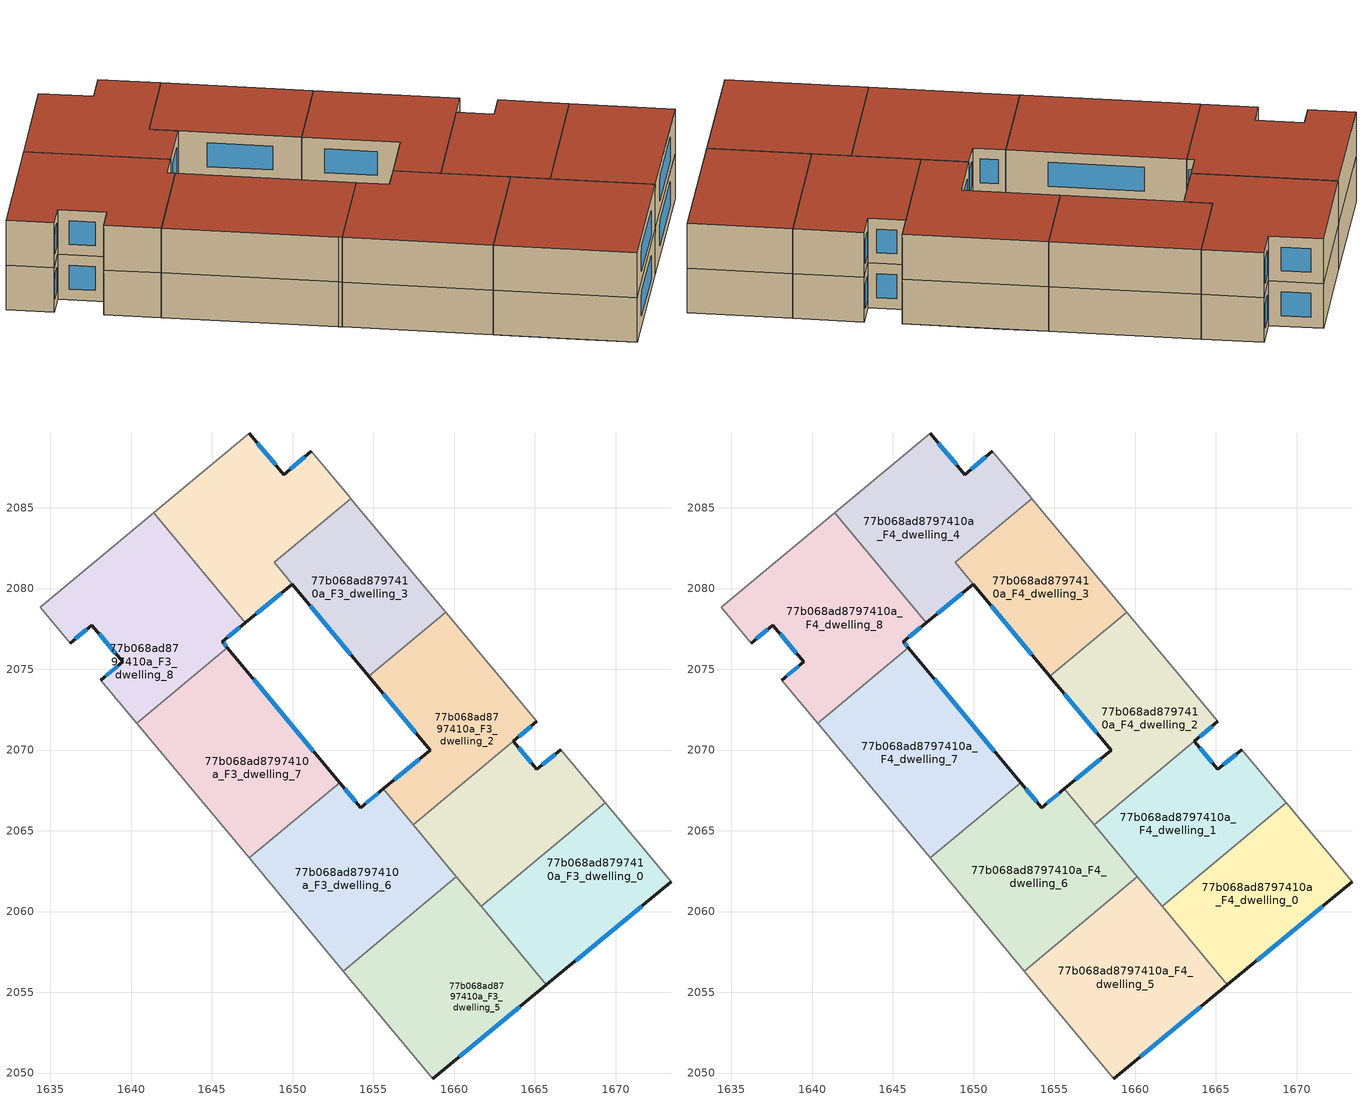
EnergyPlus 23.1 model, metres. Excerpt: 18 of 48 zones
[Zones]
77b068ad8797410a_F3_dwelling_0
 floor to 77b068ad8797410a_F2_dwelling_0 (EU_floor_Construction): 1669.34,2066.72 1673.42,2061.83 1669.35,2058.47 1663.99,2062.26 z9
 floor to 77b068ad8797410a_F2_dwelling_5 (EU_floor_Construction): 1669.35,2058.47 1665.71,2055.47 1662.12,2059.78 1663.7,2062.02 1663.99,2062.26 z9
 floor to 77b068ad8797410a_F2_dwelling_6 (EU_floor_Construction): 1663.7,2062.02 1662.12,2059.78 1661.67,2060.33 z9
 wall outside (EU_wall_Construction): 1665.71,2055.47 1673.42,2061.83 z9:12
 wall to 77b068ad8797410a_F3_dwelling_1 (EU_wall_Construction): 1669.34,2066.72 1661.67,2060.33 z9:12
 wall adiabatic (EU_wall_Construction): 1673.42,2061.83 1669.34,2066.72 z9:12
 wall to 77b068ad8797410a_F3_dwelling_5 (EU_wall_Construction): 1661.67,2060.33 1665.71,2055.47 z9:12
 window (EU_Window_Construction): 1667.52,2056.97 1671.61,2060.34 z9.7:11.3
77b068ad8797410a_F3_dwelling_1
 floor to 77b068ad8797410a_F2_dwelling_6 (EU_floor_Construction): 1663.91,2062.31 1663.7,2062.02 1661.67,2060.33 1658.84,2063.72 1659.86,2065.17 z9
 floor to 77b068ad8797410a_F2_dwelling_0 (EU_floor_Construction): 1666.59,2070.02 1669.34,2066.72 1663.99,2062.26 1661.66,2063.9 1665.12,2068.8 z9
 floor to 77b068ad8797410a_F2_dwelling_1 (EU_floor_Construction): 1663.66,2070.55 1665.12,2068.8 1661.66,2063.9 1658.42,2066.19 z9
 floor to 77b068ad8797410a_F2_dwelling_5 (EU_floor_Construction): 1663.99,2062.26 1663.7,2062.02 1663.91,2062.31 z9
 floor to 77b068ad8797410a_F2_dwelling_7 (EU_floor_Construction): 1659.86,2065.17 1658.84,2063.72 1657.46,2065.38 1658.42,2066.19 z9
 wall outside (EU_wall_Construction): 1666.59,2070.02 1665.12,2068.8 1663.66,2070.55 z9:12
 wall to 77b068ad8797410a_F3_dwelling_2 (EU_wall_Construction): 1663.66,2070.55 1657.46,2065.38 z9:12
 wall adiabatic (EU_wall_Construction): 1669.34,2066.72 1666.59,2070.02 z9:12
 wall to 77b068ad8797410a_F3_dwelling_6 (EU_wall_Construction): 1657.46,2065.38 1660.14,2062.16 z9:12
 wall to 77b068ad8797410a_F3_dwelling_5 (EU_wall_Construction): 1660.14,2062.16 1661.67,2060.33 z9:12
 window (EU_Window_Construction): 1664.78,2069.21 1664,2070.14 / 1666.25,2069.73 1665.47,2069.09 z9.7:11.3
77b068ad8797410a_F3_dwelling_2
 floor to 77b068ad8797410a_F2_dwelling_1 (EU_floor_Construction): 1661.26,2076.39 1665.13,2071.77 1663.66,2070.55 1658.42,2066.19 1655.99,2067.9 1658.53,2070 1657.57,2071.15 z9
 floor to 77b068ad8797410a_F2_dwelling_2 (EU_floor_Construction): 1659.48,2078.53 1661.26,2076.39 1657.57,2071.15 1654.73,2074.57 z9
 floor adiabatic (EU_floor_Construction): 1658.42,2066.19 1657.46,2065.38 1655.62,2067.59 1655.99,2067.9 z9
 wall outside (EU_wall_Construction): 1654.72,2074.57 1658.53,2070 1655.62,2067.59 / 1663.66,2070.55 1665.13,2071.77 z9:12
 wall to 77b068ad8797410a_F3_dwelling_3 (EU_wall_Construction): 1659.48,2078.53 1654.72,2074.57 z9:12
 wall adiabatic (EU_wall_Construction): 1665.13,2071.77 1659.48,2078.53 z9:12
 wall to 77b068ad8797410a_F3_dwelling_6 (EU_wall_Construction): 1655.62,2067.59 1657.45,2065.38 z9:12
 window (EU_Window_Construction): 1657.84,2069.43 1656.3,2068.16 / 1655.62,2073.49 1657.63,2071.07 / 1664,2070.84 1664.78,2071.48 z9.7:11.3
77b068ad8797410a_F3_dwelling_3
 floor adiabatic (EU_floor_Construction): 1653.6,2085.57 1659.48,2078.53 1654.72,2074.57 1648.85,2081.62 z9
 wall outside (EU_wall_Construction): 1649.98,2080.27 1654.72,2074.57 z9:12
 wall to 77b068ad8797410a_F3_dwelling_4 (EU_wall_Construction): 1653.6,2085.57 1648.85,2081.62 1649.97,2080.28 z9:12
 wall adiabatic (EU_wall_Construction): 1659.48,2078.53 1653.6,2085.57 z9:12
 window (EU_Window_Construction): 1651.09,2078.93 1653.61,2075.91 z9.7:11.3
77b068ad8797410a_F3_dwelling_4
 floor to 77b068ad8797410a_F2_dwelling_3 (EU_floor_Construction): 1651.16,2088.49 1653.59,2085.58 1648.85,2081.62 1649.97,2080.28 1647.06,2077.87 1644.84,2080.52 1649.45,2087.05 z9
 floor to 77b068ad8797410a_F2_dwelling_4 (EU_floor_Construction): 1647.31,2089.6 1649.45,2087.05 1644.84,2080.52 1641.38,2084.68 z9
 wall outside (EU_wall_Construction): 1647.06,2077.87 1649.97,2080.28 / 1651.16,2088.49 1649.45,2087.05 1647.31,2089.6 z9:12
 wall to 77b068ad8797410a_F3_dwelling_8 (EU_wall_Construction): 1641.38,2084.68 1647.06,2077.87 z9:12
 wall adiabatic (EU_wall_Construction): 1647.31,2089.6 1641.38,2084.68 / 1653.59,2085.58 1651.16,2088.49 z9:12
 window (EU_Window_Construction): 1647.74,2078.43 1649.29,2079.71 / 1648.95,2087.65 1647.81,2089 / 1650.76,2088.15 1649.85,2087.39 z9.7:11.3
77b068ad8797410a_F3_dwelling_5
 floor to 77b068ad8797410a_F2_dwelling_5 (EU_floor_Construction): 1662.12,2059.78 1665.71,2055.47 1658.66,2049.66 1656.67,2052.06 z9
 floor to 77b068ad8797410a_F2_dwelling_6 (EU_floor_Construction): 1660.14,2062.16 1662.12,2059.78 1656.67,2052.06 1653.39,2056 1654.3,2057.29 z9
 floor to 77b068ad8797410a_F2_dwelling_7 (EU_floor_Construction): 1654.3,2057.29 1653.39,2056 1653.13,2056.32 z9
 wall outside (EU_wall_Construction): 1658.66,2049.66 1665.71,2055.47 z9:12
 wall to 77b068ad8797410a_F3_dwelling_6 (EU_wall_Construction): 1660.14,2062.16 1653.13,2056.32 z9:12
 wall adiabatic (EU_wall_Construction): 1653.13,2056.32 1658.66,2049.66 z9:12
 window (EU_Window_Construction): 1660.32,2051.02 1664.06,2054.11 z9.7:11.3
77b068ad8797410a_F3_dwelling_6
 floor to 77b068ad8797410a_F2_dwelling_7 (EU_floor_Construction): 1655.62,2067.59 1658.84,2063.72 1654.3,2057.29 1653.13,2056.32 1648.76,2061.58 1653.11,2067.74 1654.2,2066.42 z9
 floor to 77b068ad8797410a_F2_dwelling_8 (EU_floor_Construction): 1652.91,2067.97 1653.11,2067.74 1648.76,2061.58 1647.32,2063.32 z9
 floor to 77b068ad8797410a_F2_dwelling_6 (EU_floor_Construction): 1658.84,2063.72 1660.14,2062.16 1654.3,2057.29 z9
 wall outside (EU_wall_Construction): 1655.62,2067.59 1654.2,2066.42 1652.91,2067.97 z9:12
 wall adiabatic (EU_wall_Construction): 1647.32,2063.32 1653.13,2056.32 z9:12
 wall to 77b068ad8797410a_F3_dwelling_7 (EU_wall_Construction): 1652.91,2067.97 1647.32,2063.32 z9:12
 window (EU_Window_Construction): 1653.9,2066.79 1653.22,2067.61 / 1655.28,2067.32 1654.54,2066.7 z9.7:11.3
77b068ad8797410a_F3_dwelling_7
 floor to 77b068ad8797410a_F2_dwelling_8 (EU_floor_Construction): 1647.57,2074.39 1652.91,2067.97 1647.32,2063.32 1647.16,2063.51 1643.15,2068.31 1647.51,2074.47 z9
 floor to 77b068ad8797410a_F2_dwelling_9 (EU_floor_Construction): 1645.96,2076.33 1647.51,2074.47 1643.15,2068.31 1640.35,2071.66 z9
 wall outside (EU_wall_Construction): 1652.91,2067.97 1645.96,2076.33 z9:12
 wall adiabatic (EU_wall_Construction): 1640.35,2071.66 1647.16,2063.51 1647.32,2063.32 z9:12
 wall to 77b068ad8797410a_F3_dwelling_8 (EU_wall_Construction): 1645.96,2076.33 1640.35,2071.66 z9:12
 window (EU_Window_Construction): 1651.28,2069.94 1647.59,2074.37 z9.7:11.3
77b068ad8797410a_F3_dwelling_8
 floor to 77b068ad8797410a_F2_dwelling_4 (EU_floor_Construction): 1641.38,2084.68 1644.84,2080.52 1642.6,2077.35 1637.17,2081.18 z9
 floor to 77b068ad8797410a_F2_dwelling_9 (EU_floor_Construction): 1645.65,2076.7 1645.96,2076.33 1640.35,2071.66 1638.12,2074.33 1639.47,2075.45 1637.56,2077.74 1636.22,2076.61 1634.36,2078.84 1637.17,2081.18 1644.67,2075.89 z9
 floor to 77b068ad8797410a_F2_dwelling_3 (EU_floor_Construction): 1644.84,2080.52 1647.06,2077.87 1644.66,2075.89 1642.6,2077.35 z9
 wall outside (EU_wall_Construction): 1645.96,2076.33 1645.65,2076.7 1647.06,2077.87 / 1636.22,2076.61 1637.56,2077.74 1639.47,2075.45 1638.12,2074.33 z9:12
 wall adiabatic (EU_wall_Construction): 1641.38,2084.68 1634.36,2078.84 1636.22,2076.61 / 1638.12,2074.33 1640.35,2071.66 z9:12
 window (EU_Window_Construction): 1645.98,2076.98 1646.73,2077.59 / 1645.89,2076.42 1645.72,2076.62 / 1639.15,2075.19 1638.44,2074.59 / 1638.01,2077.2 1639.02,2075.99 / 1636.53,2076.88 1637.25,2077.47 z9.7:11.3
77b068ad8797410a_F4_dwelling_0
 floor to 77b068ad8797410a_F3_dwelling_0 (EU_floor_Construction): 1669.34,2066.72 1673.42,2061.83 1665.71,2055.47 1661.67,2060.33 z12
 wall outside (EU_wall_Construction): 1665.71,2055.47 1673.42,2061.83 z12:15
 wall to 77b068ad8797410a_F4_dwelling_1 (EU_wall_Construction): 1669.34,2066.72 1661.67,2060.33 z12:15
 wall adiabatic (EU_wall_Construction): 1673.42,2061.83 1669.34,2066.72 z12:15
 wall to 77b068ad8797410a_F4_dwelling_5 (EU_wall_Construction): 1661.67,2060.33 1665.71,2055.47 z12:15
 window (EU_Window_Construction): 1667.52,2056.97 1671.61,2060.34 z12.7:14.3
 roof outside (EU_roof_Construction): 1673.42,2061.83 1669.34,2066.72 1661.67,2060.33 1665.71,2055.47 z15
77b068ad8797410a_F4_dwelling_1
 floor to 77b068ad8797410a_F3_dwelling_1 (EU_floor_Construction): 1666.59,2070.02 1669.34,2066.72 1661.67,2060.33 1657.46,2065.38 1663.66,2070.55 1665.12,2068.8 z12
 wall outside (EU_wall_Construction): 1666.59,2070.02 1665.12,2068.8 1663.66,2070.55 z12:15
 wall to 77b068ad8797410a_F4_dwelling_2 (EU_wall_Construction): 1663.66,2070.55 1657.46,2065.38 z12:15
 wall adiabatic (EU_wall_Construction): 1669.34,2066.72 1666.59,2070.02 z12:15
 wall to 77b068ad8797410a_F4_dwelling_6 (EU_wall_Construction): 1657.46,2065.38 1660.14,2062.16 z12:15
 wall to 77b068ad8797410a_F4_dwelling_5 (EU_wall_Construction): 1660.14,2062.16 1661.67,2060.33 z12:15
 window (EU_Window_Construction): 1664.78,2069.21 1664,2070.14 / 1666.25,2069.73 1665.47,2069.09 z12.7:14.3
 roof outside (EU_roof_Construction): 1669.34,2066.72 1666.59,2070.02 1665.12,2068.8 1663.66,2070.55 1657.46,2065.38 1661.67,2060.33 z15
77b068ad8797410a_F4_dwelling_2
 floor to 77b068ad8797410a_F3_dwelling_2 (EU_floor_Construction): 1659.48,2078.53 1665.13,2071.77 1663.66,2070.55 1657.46,2065.38 1655.62,2067.59 1658.53,2070 1654.72,2074.57 z12
 wall outside (EU_wall_Construction): 1654.72,2074.57 1658.53,2070 1655.62,2067.59 / 1663.66,2070.55 1665.13,2071.77 z12:15
 wall to 77b068ad8797410a_F4_dwelling_3 (EU_wall_Construction): 1659.48,2078.53 1654.72,2074.57 z12:15
 wall adiabatic (EU_wall_Construction): 1665.13,2071.77 1659.48,2078.53 z12:15
 wall to 77b068ad8797410a_F4_dwelling_6 (EU_wall_Construction): 1655.62,2067.59 1657.45,2065.38 z12:15
 window (EU_Window_Construction): 1657.84,2069.43 1656.3,2068.16 / 1655.62,2073.49 1657.63,2071.07 / 1664,2070.84 1664.78,2071.48 z12.7:14.3
 roof outside (EU_roof_Construction): 1663.66,2070.55 1665.13,2071.77 1659.48,2078.53 1654.72,2074.57 1658.53,2070 1655.62,2067.59 1657.46,2065.38 z15
77b068ad8797410a_F4_dwelling_3
 floor to 77b068ad8797410a_F3_dwelling_3 (EU_floor_Construction): 1653.6,2085.57 1659.48,2078.53 1654.72,2074.57 1648.85,2081.62 z12
 wall outside (EU_wall_Construction): 1649.98,2080.27 1654.72,2074.57 z12:15
 wall to 77b068ad8797410a_F4_dwelling_4 (EU_wall_Construction): 1653.6,2085.57 1648.85,2081.62 1649.97,2080.28 z12:15
 wall adiabatic (EU_wall_Construction): 1659.48,2078.53 1653.6,2085.57 z12:15
 window (EU_Window_Construction): 1651.09,2078.93 1653.61,2075.91 z12.7:14.3
 roof outside (EU_roof_Construction): 1659.48,2078.53 1653.6,2085.57 1648.85,2081.62 1654.72,2074.57 z15
77b068ad8797410a_F4_dwelling_4
 floor to 77b068ad8797410a_F3_dwelling_4 (EU_floor_Construction): 1651.16,2088.49 1653.59,2085.58 1648.85,2081.62 1649.97,2080.28 1647.06,2077.87 1641.38,2084.68 1647.31,2089.6 1649.45,2087.05 z12
 wall outside (EU_wall_Construction): 1647.06,2077.87 1649.97,2080.28 / 1651.16,2088.49 1649.45,2087.05 1647.31,2089.6 z12:15
 wall to 77b068ad8797410a_F4_dwelling_8 (EU_wall_Construction): 1641.38,2084.68 1647.06,2077.87 z12:15
 wall adiabatic (EU_wall_Construction): 1647.31,2089.6 1641.38,2084.68 / 1653.59,2085.58 1651.16,2088.49 z12:15
 window (EU_Window_Construction): 1647.74,2078.43 1649.29,2079.71 / 1648.95,2087.65 1647.81,2089 / 1650.76,2088.15 1649.85,2087.39 z12.7:14.3
 roof outside (EU_roof_Construction): 1649.97,2080.28 1648.85,2081.62 1653.59,2085.58 1651.16,2088.49 1649.45,2087.05 1647.31,2089.6 1641.38,2084.68 1647.06,2077.87 z15
77b068ad8797410a_F4_dwelling_5
 floor to 77b068ad8797410a_F3_dwelling_5 (EU_floor_Construction): 1660.14,2062.16 1665.71,2055.47 1658.66,2049.66 1653.13,2056.32 z12
 wall outside (EU_wall_Construction): 1658.66,2049.66 1665.71,2055.47 z12:15
 wall to 77b068ad8797410a_F4_dwelling_6 (EU_wall_Construction): 1660.14,2062.16 1653.13,2056.32 z12:15
 wall adiabatic (EU_wall_Construction): 1653.13,2056.32 1658.66,2049.66 z12:15
 window (EU_Window_Construction): 1660.32,2051.02 1664.06,2054.11 z12.7:14.3
 roof outside (EU_roof_Construction): 1665.71,2055.47 1660.14,2062.16 1653.13,2056.32 1658.66,2049.66 z15
77b068ad8797410a_F4_dwelling_6
 floor to 77b068ad8797410a_F3_dwelling_6 (EU_floor_Construction): 1655.62,2067.59 1660.14,2062.16 1653.13,2056.32 1647.32,2063.32 1652.91,2067.97 1654.2,2066.42 z12
 wall outside (EU_wall_Construction): 1655.62,2067.59 1654.2,2066.42 1652.91,2067.97 z12:15
 wall adiabatic (EU_wall_Construction): 1647.32,2063.32 1653.13,2056.32 z12:15
 wall to 77b068ad8797410a_F4_dwelling_7 (EU_wall_Construction): 1652.91,2067.97 1647.32,2063.32 z12:15
 window (EU_Window_Construction): 1653.9,2066.79 1653.22,2067.61 / 1655.28,2067.32 1654.54,2066.7 z12.7:14.3
 roof outside (EU_roof_Construction): 1660.14,2062.16 1655.62,2067.59 1654.2,2066.42 1652.91,2067.97 1647.32,2063.32 1653.13,2056.32 z15
77b068ad8797410a_F4_dwelling_7
 floor to 77b068ad8797410a_F3_dwelling_7 (EU_floor_Construction): 1645.96,2076.33 1652.91,2067.97 1647.32,2063.32 1647.16,2063.51 1640.35,2071.66 z12
 wall outside (EU_wall_Construction): 1652.91,2067.97 1645.96,2076.33 z12:15
 wall adiabatic (EU_wall_Construction): 1640.35,2071.66 1647.16,2063.51 1647.32,2063.32 z12:15
 wall to 77b068ad8797410a_F4_dwelling_8 (EU_wall_Construction): 1645.96,2076.33 1640.35,2071.66 z12:15
 window (EU_Window_Construction): 1651.28,2069.94 1647.59,2074.37 z12.7:14.3
 roof outside (EU_roof_Construction): 1652.91,2067.97 1645.96,2076.33 1640.35,2071.66 1647.16,2063.51 1647.32,2063.32 z15
77b068ad8797410a_F4_dwelling_8
 floor to 77b068ad8797410a_F3_dwelling_8 (EU_floor_Construction): 1641.38,2084.68 1647.06,2077.87 1645.65,2076.7 1645.96,2076.33 1640.35,2071.66 1638.12,2074.33 1639.47,2075.45 1637.56,2077.74 1636.22,2076.61 1634.36,2078.84 z12
 wall outside (EU_wall_Construction): 1645.96,2076.33 1645.65,2076.7 1647.06,2077.87 / 1636.22,2076.61 1637.56,2077.74 1639.47,2075.45 1638.12,2074.33 z12:15
 wall adiabatic (EU_wall_Construction): 1641.38,2084.68 1634.36,2078.84 1636.22,2076.61 / 1638.12,2074.33 1640.35,2071.66 z12:15
 window (EU_Window_Construction): 1645.98,2076.98 1646.73,2077.59 / 1645.89,2076.42 1645.72,2076.62 / 1639.15,2075.19 1638.44,2074.59 / 1638.01,2077.2 1639.02,2075.99 / 1636.53,2076.88 1637.25,2077.47 z12.7:14.3
 roof outside (EU_roof_Construction): 1645.96,2076.33 1645.65,2076.7 1647.06,2077.87 1641.38,2084.68 1634.36,2078.84 1636.22,2076.61 1637.56,2077.74 1639.47,2075.45 1638.12,2074.33 1640.35,2071.66 z15
[Building]
EU S2 Campaign: North Axis=0; Terrain=City; Solar Distribution=FullExterior
[Site:Location]
Budapest.Ferenc.Liszt.Intl.AP: Latitude=47.437; Longitude=19.256; Time Zone=1; Elevation=185
[SizingPeriod:WeatherFileDays]
AnnualSizingPeriod: Begin Month=1; Begin Day of Month=1; End Month=12; End Day of Month=31; Day of Week for Start Day=Monday; Use Weather File Daylight Saving Period=No; Use Weather File Rain and Snow Indicators=No
[MATERIAL]
EU_InternalMass_Material: Roughness=MediumRough; Thickness=0.1; Conductivity=1; Density=1800; Specific Heat=900; Thermal Absorptance=0.9; Solar Absorptance=0.7; Visible Absorptance=0.7
[MATERIAL:NOMASS] Roughness=MediumRough; Thermal Absorptance=0.9; Solar Absorptance=0.7; Visible Absorptance=0.7
Name | Thermal Resistance
EU_wall_NoMass | 0.832559
EU_roof_NoMass | 1.39638
EU_floor_NoMass | 0.872794
[WINDOWMATERIAL:SIMPLEGLAZINGSYSTEM]
EU_Window_SimpleGlazing: UFactor=2.79869; Solar Heat Gain Coefficient=0.75; Visible Transmittance=0.75
[CONSTRUCTION]
EU_wall_Construction: EU_wall_NoMass
EU_roof_Construction: EU_roof_NoMass
EU_floor_Construction: EU_floor_NoMass
EU_Window_Construction: EU_Window_SimpleGlazing
EU_InternalMass_Construction: EU_InternalMass_Material
[ZONE] Type=1; Multiplier=1; Ceiling Height=autocalculate; Floor Area=autocalculate; Part of Total Floor Area=Yes
Name | Volume
77b068ad8797410a_F3_dwelling_0; 77b068ad8797410a_F4_dwelling_0 | 190.18
77b068ad8797410a_F3_dwelling_1; 77b068ad8797410a_F4_dwelling_1 | 184.155
77b068ad8797410a_F3_dwelling_2; 77b068ad8797410a_F4_dwelling_2 | 196.177
77b068ad8797410a_F3_dwelling_3; 77b068ad8797410a_F4_dwelling_3 | 170.259
77b068ad8797410a_F3_dwelling_4; 77b068ad8797410a_F4_dwelling_4 | 210.033
77b068ad8797410a_F3_dwelling_5; 77b068ad8797410a_F4_dwelling_5 | 237.699
77b068ad8797410a_F3_dwelling_6; 77b068ad8797410a_F4_dwelling_6 | 237.712
77b068ad8797410a_F3_dwelling_7; 77b068ad8797410a_F4_dwelling_7 | 237.705
77b068ad8797410a_F3_dwelling_8; 77b068ad8797410a_F4_dwelling_8 | 237.711
[INTERNALMASS] Construction=EU_InternalMass_Construction
Name | Zone or ZoneList | Surface Area
77b068ad8797410a_F3_dwelling_0_EU_InternalMass | 77b068ad8797410a_F3_dwelling_0 | 63.3931
77b068ad8797410a_F3_dwelling_1_EU_InternalMass | 77b068ad8797410a_F3_dwelling_1 | 61.3851
77b068ad8797410a_F3_dwelling_2_EU_InternalMass | 77b068ad8797410a_F3_dwelling_2 | 65.3938
77b068ad8797410a_F3_dwelling_3_EU_InternalMass | 77b068ad8797410a_F3_dwelling_3 | 56.7678
77b068ad8797410a_F3_dwelling_4_EU_InternalMass | 77b068ad8797410a_F3_dwelling_4 | 70.012
77b068ad8797410a_F3_dwelling_5_EU_InternalMass | 77b068ad8797410a_F3_dwelling_5 | 79.2331
77b068ad8797410a_F3_dwelling_6_EU_InternalMass | 77b068ad8797410a_F3_dwelling_6 | 79.2373
77b068ad8797410a_F3_dwelling_7_EU_InternalMass | 77b068ad8797410a_F3_dwelling_7 | 79.2347
77b068ad8797410a_F3_dwelling_8_EU_InternalMass | 77b068ad8797410a_F3_dwelling_8 | 79.2369
77b068ad8797410a_F4_dwelling_0_EU_InternalMass | 77b068ad8797410a_F4_dwelling_0 | 63.3931
77b068ad8797410a_F4_dwelling_1_EU_InternalMass | 77b068ad8797410a_F4_dwelling_1 | 61.3851
77b068ad8797410a_F4_dwelling_2_EU_InternalMass | 77b068ad8797410a_F4_dwelling_2 | 65.3938
77b068ad8797410a_F4_dwelling_3_EU_InternalMass | 77b068ad8797410a_F4_dwelling_3 | 56.7678
77b068ad8797410a_F4_dwelling_4_EU_InternalMass | 77b068ad8797410a_F4_dwelling_4 | 70.012
77b068ad8797410a_F4_dwelling_5_EU_InternalMass | 77b068ad8797410a_F4_dwelling_5 | 79.2331
77b068ad8797410a_F4_dwelling_6_EU_InternalMass | 77b068ad8797410a_F4_dwelling_6 | 79.2373
77b068ad8797410a_F4_dwelling_7_EU_InternalMass | 77b068ad8797410a_F4_dwelling_7 | 79.2347
77b068ad8797410a_F4_dwelling_8_EU_InternalMass | 77b068ad8797410a_F4_dwelling_8 | 79.2369
[OTHEREQUIPMENT] Fuel Type=Electricity; Design Level Calculation Method=Watts/Area; Power per Zone Floor Area=1; Fraction Latent=0; Fraction Radiant=0; Fraction Lost=0; Carbon Dioxide Generation Rate=0; EndUse Subcategory=EU_Step8_InternalGains
Name | Zone or ZoneList or Space or SpaceList | Schedule
EU_Step8_InternalGain_77b068ad8797410a_F3_dwelling_0_f000 | 77b068ad8797410a_F3_dwelling_0 | EU_Step8_GainSchedule_77b068ad8797410a_F3_dwelling_0_f000
EU_Step8_InternalGain_77b068ad8797410a_F3_dwelling_1_f000 | 77b068ad8797410a_F3_dwelling_1 | EU_Step8_GainSchedule_77b068ad8797410a_F3_dwelling_1_f000
EU_Step8_InternalGain_77b068ad8797410a_F3_dwelling_2_f000 | 77b068ad8797410a_F3_dwelling_2 | EU_Step8_GainSchedule_77b068ad8797410a_F3_dwelling_2_f000
EU_Step8_InternalGain_77b068ad8797410a_F3_dwelling_3_f000 | 77b068ad8797410a_F3_dwelling_3 | EU_Step8_GainSchedule_77b068ad8797410a_F3_dwelling_3_f000
EU_Step8_InternalGain_77b068ad8797410a_F3_dwelling_4_f000 | 77b068ad8797410a_F3_dwelling_4 | EU_Step8_GainSchedule_77b068ad8797410a_F3_dwelling_4_f000
EU_Step8_InternalGain_77b068ad8797410a_F3_dwelling_5_f000 | 77b068ad8797410a_F3_dwelling_5 | EU_Step8_GainSchedule_77b068ad8797410a_F3_dwelling_5_f000
EU_Step8_InternalGain_77b068ad8797410a_F3_dwelling_6_f000 | 77b068ad8797410a_F3_dwelling_6 | EU_Step8_GainSchedule_77b068ad8797410a_F3_dwelling_6_f000
EU_Step8_InternalGain_77b068ad8797410a_F3_dwelling_7_f000 | 77b068ad8797410a_F3_dwelling_7 | EU_Step8_GainSchedule_77b068ad8797410a_F3_dwelling_7_f000
EU_Step8_InternalGain_77b068ad8797410a_F3_dwelling_8_f000 | 77b068ad8797410a_F3_dwelling_8 | EU_Step8_GainSchedule_77b068ad8797410a_F3_dwelling_8_f000
EU_Step8_InternalGain_77b068ad8797410a_F4_dwelling_0_f000 | 77b068ad8797410a_F4_dwelling_0 | EU_Step8_GainSchedule_77b068ad8797410a_F4_dwelling_0_f000
EU_Step8_InternalGain_77b068ad8797410a_F4_dwelling_1_f000 | 77b068ad8797410a_F4_dwelling_1 | EU_Step8_GainSchedule_77b068ad8797410a_F4_dwelling_1_f000
EU_Step8_InternalGain_77b068ad8797410a_F4_dwelling_2_f000 | 77b068ad8797410a_F4_dwelling_2 | EU_Step8_GainSchedule_77b068ad8797410a_F4_dwelling_2_f000
EU_Step8_InternalGain_77b068ad8797410a_F4_dwelling_3_f000 | 77b068ad8797410a_F4_dwelling_3 | EU_Step8_GainSchedule_77b068ad8797410a_F4_dwelling_3_f000
EU_Step8_InternalGain_77b068ad8797410a_F4_dwelling_4_f000 | 77b068ad8797410a_F4_dwelling_4 | EU_Step8_GainSchedule_77b068ad8797410a_F4_dwelling_4_f000
EU_Step8_InternalGain_77b068ad8797410a_F4_dwelling_5_f000 | 77b068ad8797410a_F4_dwelling_5 | EU_Step8_GainSchedule_77b068ad8797410a_F4_dwelling_5_f000
EU_Step8_InternalGain_77b068ad8797410a_F4_dwelling_6_f000 | 77b068ad8797410a_F4_dwelling_6 | EU_Step8_GainSchedule_77b068ad8797410a_F4_dwelling_6_f000
EU_Step8_InternalGain_77b068ad8797410a_F4_dwelling_7_f000 | 77b068ad8797410a_F4_dwelling_7 | EU_Step8_GainSchedule_77b068ad8797410a_F4_dwelling_7_f000
EU_Step8_InternalGain_77b068ad8797410a_F4_dwelling_8_f000 | 77b068ad8797410a_F4_dwelling_8 | EU_Step8_GainSchedule_77b068ad8797410a_F4_dwelling_8_f000
[ZONEVENTILATION:DESIGNFLOWRATE] Schedule=EU_AlwaysOn; Design Flow Rate Calculation Method=AirChanges/Hour; Air Changes per Hour=0.475469; Ventilation Type=Natural; Fan Pressure Rise=0; Fan Total Efficiency=1; Constant Term Coefficient=1; Temperature Term Coefficient=0; Velocity Term Coefficient=0; Velocity Squared Term Coefficient=0; Minimum Indoor Temperature=-100; Maximum Indoor Temperature=100; Delta Temperature=-100; Minimum Outdoor Temperature=-100; Maximum Outdoor Temperature=100; Maximum Wind Speed=40
Name | Zone or ZoneList or Space or SpaceList
EU_ConstantAir_77b068ad8797410a_F3_dwelling_0 | 77b068ad8797410a_F3_dwelling_0
EU_ConstantAir_77b068ad8797410a_F3_dwelling_1 | 77b068ad8797410a_F3_dwelling_1
EU_ConstantAir_77b068ad8797410a_F3_dwelling_2 | 77b068ad8797410a_F3_dwelling_2
EU_ConstantAir_77b068ad8797410a_F3_dwelling_3 | 77b068ad8797410a_F3_dwelling_3
EU_ConstantAir_77b068ad8797410a_F3_dwelling_4 | 77b068ad8797410a_F3_dwelling_4
EU_ConstantAir_77b068ad8797410a_F3_dwelling_5 | 77b068ad8797410a_F3_dwelling_5
EU_ConstantAir_77b068ad8797410a_F3_dwelling_6 | 77b068ad8797410a_F3_dwelling_6
EU_ConstantAir_77b068ad8797410a_F3_dwelling_7 | 77b068ad8797410a_F3_dwelling_7
EU_ConstantAir_77b068ad8797410a_F3_dwelling_8 | 77b068ad8797410a_F3_dwelling_8
EU_ConstantAir_77b068ad8797410a_F4_dwelling_0 | 77b068ad8797410a_F4_dwelling_0
EU_ConstantAir_77b068ad8797410a_F4_dwelling_1 | 77b068ad8797410a_F4_dwelling_1
EU_ConstantAir_77b068ad8797410a_F4_dwelling_2 | 77b068ad8797410a_F4_dwelling_2
EU_ConstantAir_77b068ad8797410a_F4_dwelling_3 | 77b068ad8797410a_F4_dwelling_3
EU_ConstantAir_77b068ad8797410a_F4_dwelling_4 | 77b068ad8797410a_F4_dwelling_4
EU_ConstantAir_77b068ad8797410a_F4_dwelling_5 | 77b068ad8797410a_F4_dwelling_5
EU_ConstantAir_77b068ad8797410a_F4_dwelling_6 | 77b068ad8797410a_F4_dwelling_6
EU_ConstantAir_77b068ad8797410a_F4_dwelling_7 | 77b068ad8797410a_F4_dwelling_7
EU_ConstantAir_77b068ad8797410a_F4_dwelling_8 | 77b068ad8797410a_F4_dwelling_8
[HVACTEMPLATE:THERMOSTAT] Constant Heating Setpoint=20; Constant Cooling Setpoint=50
EU_HeatOnly_77b068ad8797410a_F0_dwelling_0; EU_HeatOnly_77b068ad8797410a_F0_dwelling_1; EU_HeatOnly_77b068ad8797410a_F0_dwelling_2; EU_HeatOnly_77b068ad8797410a_F0_dwelling_3; EU_HeatOnly_77b068ad8797410a_F0_dwelling_4; EU_HeatOnly_77b068ad8797410a_F0_dwelling_5; EU_HeatOnly_77b068ad8797410a_F0_dwelling_6; EU_HeatOnly_77b068ad8797410a_F0_dwelling_7; EU_HeatOnly_77b068ad8797410a_F0_dwelling_8; EU_HeatOnly_77b068ad8797410a_F0_dwelling_9; EU_HeatOnly_77b068ad8797410a_F1_dwelling_0; EU_HeatOnly_77b068ad8797410a_F1_dwelling_1; EU_HeatOnly_77b068ad8797410a_F1_dwelling_2; EU_HeatOnly_77b068ad8797410a_F1_dwelling_3; EU_HeatOnly_77b068ad8797410a_F1_dwelling_4; EU_HeatOnly_77b068ad8797410a_F1_dwelling_5; EU_HeatOnly_77b068ad8797410a_F1_dwelling_6; EU_HeatOnly_77b068ad8797410a_F1_dwelling_7; EU_HeatOnly_77b068ad8797410a_F1_dwelling_8; EU_HeatOnly_77b068ad8797410a_F1_dwelling_9; EU_HeatOnly_77b068ad8797410a_F2_dwelling_0; EU_HeatOnly_77b068ad8797410a_F2_dwelling_1; EU_HeatOnly_77b068ad8797410a_F2_dwelling_2; EU_HeatOnly_77b068ad8797410a_F2_dwelling_3; EU_HeatOnly_77b068ad8797410a_F2_dwelling_4; EU_HeatOnly_77b068ad8797410a_F2_dwelling_5; EU_HeatOnly_77b068ad8797410a_F2_dwelling_6; EU_HeatOnly_77b068ad8797410a_F2_dwelling_7; EU_HeatOnly_77b068ad8797410a_F2_dwelling_8; EU_HeatOnly_77b068ad8797410a_F2_dwelling_9; EU_HeatOnly_77b068ad8797410a_F3_dwelling_0; EU_HeatOnly_77b068ad8797410a_F3_dwelling_1; EU_HeatOnly_77b068ad8797410a_F3_dwelling_2; EU_HeatOnly_77b068ad8797410a_F3_dwelling_3; EU_HeatOnly_77b068ad8797410a_F3_dwelling_4; EU_HeatOnly_77b068ad8797410a_F3_dwelling_5; EU_HeatOnly_77b068ad8797410a_F3_dwelling_6; EU_HeatOnly_77b068ad8797410a_F3_dwelling_7; EU_HeatOnly_77b068ad8797410a_F3_dwelling_8; EU_HeatOnly_77b068ad8797410a_F4_dwelling_0; EU_HeatOnly_77b068ad8797410a_F4_dwelling_1; EU_HeatOnly_77b068ad8797410a_F4_dwelling_2; EU_HeatOnly_77b068ad8797410a_F4_dwelling_3; EU_HeatOnly_77b068ad8797410a_F4_dwelling_4; EU_HeatOnly_77b068ad8797410a_F4_dwelling_5; EU_HeatOnly_77b068ad8797410a_F4_dwelling_6; EU_HeatOnly_77b068ad8797410a_F4_dwelling_7; EU_HeatOnly_77b068ad8797410a_F4_dwelling_8
[HVACTEMPLATE:ZONE:IDEALLOADSAIRSYSTEM] System Availability Schedule=EU_AlwaysOn; Maximum Heating Supply Air Temperature=50; Minimum Cooling Supply Air Temperature=13; Maximum Heating Supply Air Humidity Ratio=0.0156; Minimum Cooling Supply Air Humidity Ratio=0.0077; Heating Limit=NoLimit; Cooling Limit=NoLimit; Heating Availability Schedule=EU_AlwaysOn; Cooling Availability Schedule=EU_CoolingOff; Dehumidification Control Type=ConstantSensibleHeatRatio; Cooling Sensible Heat Ratio=0.7; Dehumidification Setpoint=60; Humidification Control Type=None; Humidification Setpoint=30; Outdoor Air Method=None; Outdoor Air Flow Rate per Person=0.00944; Outdoor Air Flow Rate per Zone Floor Area=0; Outdoor Air Flow Rate per Zone=0; Demand Controlled Ventilation Type=None; Outdoor Air Economizer Type=NoEconomizer; Heat Recovery Type=None; Sensible Heat Recovery Effectiveness=0.7; Latent Heat Recovery Effectiveness=0.65
Name | Template Thermostat
77b068ad8797410a_F3_dwelling_0 | EU_HeatOnly_77b068ad8797410a_F3_dwelling_0
77b068ad8797410a_F3_dwelling_1 | EU_HeatOnly_77b068ad8797410a_F3_dwelling_1
77b068ad8797410a_F3_dwelling_2 | EU_HeatOnly_77b068ad8797410a_F3_dwelling_2
77b068ad8797410a_F3_dwelling_3 | EU_HeatOnly_77b068ad8797410a_F3_dwelling_3
77b068ad8797410a_F3_dwelling_4 | EU_HeatOnly_77b068ad8797410a_F3_dwelling_4
77b068ad8797410a_F3_dwelling_5 | EU_HeatOnly_77b068ad8797410a_F3_dwelling_5
77b068ad8797410a_F3_dwelling_6 | EU_HeatOnly_77b068ad8797410a_F3_dwelling_6
77b068ad8797410a_F3_dwelling_7 | EU_HeatOnly_77b068ad8797410a_F3_dwelling_7
77b068ad8797410a_F3_dwelling_8 | EU_HeatOnly_77b068ad8797410a_F3_dwelling_8
77b068ad8797410a_F4_dwelling_0 | EU_HeatOnly_77b068ad8797410a_F4_dwelling_0
77b068ad8797410a_F4_dwelling_1 | EU_HeatOnly_77b068ad8797410a_F4_dwelling_1
77b068ad8797410a_F4_dwelling_2 | EU_HeatOnly_77b068ad8797410a_F4_dwelling_2
77b068ad8797410a_F4_dwelling_3 | EU_HeatOnly_77b068ad8797410a_F4_dwelling_3
77b068ad8797410a_F4_dwelling_4 | EU_HeatOnly_77b068ad8797410a_F4_dwelling_4
77b068ad8797410a_F4_dwelling_5 | EU_HeatOnly_77b068ad8797410a_F4_dwelling_5
77b068ad8797410a_F4_dwelling_6 | EU_HeatOnly_77b068ad8797410a_F4_dwelling_6
77b068ad8797410a_F4_dwelling_7 | EU_HeatOnly_77b068ad8797410a_F4_dwelling_7
77b068ad8797410a_F4_dwelling_8 | EU_HeatOnly_77b068ad8797410a_F4_dwelling_8
[SIZING:ZONE] Zone Cooling Design Supply Air Temperature Input Method=SupplyAirTemperature; Zone Cooling Design Supply Air Temperature=13; Zone Heating Design Supply Air Temperature Input Method=SupplyAirTemperature; Zone Heating Design Supply Air Temperature=50; Zone Cooling Design Supply Air Humidity Ratio=0.008; Zone Heating Design Supply Air Humidity Ratio=0.008; Cooling Design Air Flow Method=DesignDay; Cooling Design Air Flow Rate=0; Cooling Minimum Air Flow per Zone Floor Area=0.000762; Cooling Minimum Air Flow=0; Cooling Minimum Air Flow Fraction=0.2; Heating Design Air Flow Method=DesignDay; Heating Design Air Flow Rate=0; Heating Maximum Air Flow per Zone Floor Area=0.002032; Heating Maximum Air Flow=0.141576; Heating Maximum Air Flow Fraction=0.3; Account for Dedicated Outdoor Air System=No; Dedicated Outdoor Air System Control Strategy=NeutralSupplyAir; Dedicated Outdoor Air Low Setpoint Temperature for Design=autosize; Dedicated Outdoor Air High Setpoint Temperature for Design=autosize; Zone Load Sizing Method=Sensible Load Only No Latent Load; Zone Latent Cooling Design Supply Air Humidity Ratio Input Method=HumidityRatioDifference; Zone Cooling Design Supply Air Humidity Ratio Difference=0.005; Zone Latent Heating Design Supply Air Humidity Ratio Input Method=HumidityRatioDifference; Zone Humidification Design Supply Air Humidity Ratio Difference=0.005
77b068ad8797410a_F3_dwelling_0; 77b068ad8797410a_F3_dwelling_1; 77b068ad8797410a_F3_dwelling_2; 77b068ad8797410a_F3_dwelling_3; 77b068ad8797410a_F3_dwelling_4; 77b068ad8797410a_F3_dwelling_5; 77b068ad8797410a_F3_dwelling_6; 77b068ad8797410a_F3_dwelling_7; 77b068ad8797410a_F3_dwelling_8; 77b068ad8797410a_F4_dwelling_0; 77b068ad8797410a_F4_dwelling_1; 77b068ad8797410a_F4_dwelling_2; 77b068ad8797410a_F4_dwelling_3; 77b068ad8797410a_F4_dwelling_4; 77b068ad8797410a_F4_dwelling_5; 77b068ad8797410a_F4_dwelling_6; 77b068ad8797410a_F4_dwelling_7; 77b068ad8797410a_F4_dwelling_8
[SCHEDULE:CONSTANT]
Name | Hourly Value
EU_AlwaysOn | 1
EU_CoolingOff | 0
[SCHEDULE:FILE] Column Number=1; Rows to Skip at Top=0; Number of Hours of Data=8760; Column Separator=Comma; Interpolate to Timestep=No; Minutes per Item=60; Adjust Schedule for Daylight Savings=Yes
Name | File
EU_Step8_GainSchedule_77b068ad8797410a_F3_dwelling_0_f000 | ../../schedules/77b068ad8797410a/77b068ad8797410a_F3_dwelling_0_f000_gain.csv
EU_Step8_GainSchedule_77b068ad8797410a_F3_dwelling_1_f000 | ../../schedules/77b068ad8797410a/77b068ad8797410a_F3_dwelling_1_f000_gain.csv
EU_Step8_GainSchedule_77b068ad8797410a_F3_dwelling_2_f000 | ../../schedules/77b068ad8797410a/77b068ad8797410a_F3_dwelling_2_f000_gain.csv
EU_Step8_GainSchedule_77b068ad8797410a_F3_dwelling_3_f000 | ../../schedules/77b068ad8797410a/77b068ad8797410a_F3_dwelling_3_f000_gain.csv
EU_Step8_GainSchedule_77b068ad8797410a_F3_dwelling_4_f000 | ../../schedules/77b068ad8797410a/77b068ad8797410a_F3_dwelling_4_f000_gain.csv
EU_Step8_GainSchedule_77b068ad8797410a_F3_dwelling_5_f000 | ../../schedules/77b068ad8797410a/77b068ad8797410a_F3_dwelling_5_f000_gain.csv
EU_Step8_GainSchedule_77b068ad8797410a_F3_dwelling_6_f000 | ../../schedules/77b068ad8797410a/77b068ad8797410a_F3_dwelling_6_f000_gain.csv
EU_Step8_GainSchedule_77b068ad8797410a_F3_dwelling_7_f000 | ../../schedules/77b068ad8797410a/77b068ad8797410a_F3_dwelling_7_f000_gain.csv
EU_Step8_GainSchedule_77b068ad8797410a_F3_dwelling_8_f000 | ../../schedules/77b068ad8797410a/77b068ad8797410a_F3_dwelling_8_f000_gain.csv
EU_Step8_GainSchedule_77b068ad8797410a_F4_dwelling_0_f000 | ../../schedules/77b068ad8797410a/77b068ad8797410a_F4_dwelling_0_f000_gain.csv
EU_Step8_GainSchedule_77b068ad8797410a_F4_dwelling_1_f000 | ../../schedules/77b068ad8797410a/77b068ad8797410a_F4_dwelling_1_f000_gain.csv
EU_Step8_GainSchedule_77b068ad8797410a_F4_dwelling_2_f000 | ../../schedules/77b068ad8797410a/77b068ad8797410a_F4_dwelling_2_f000_gain.csv
EU_Step8_GainSchedule_77b068ad8797410a_F4_dwelling_3_f000 | ../../schedules/77b068ad8797410a/77b068ad8797410a_F4_dwelling_3_f000_gain.csv
EU_Step8_GainSchedule_77b068ad8797410a_F4_dwelling_4_f000 | ../../schedules/77b068ad8797410a/77b068ad8797410a_F4_dwelling_4_f000_gain.csv
EU_Step8_GainSchedule_77b068ad8797410a_F4_dwelling_5_f000 | ../../schedules/77b068ad8797410a/77b068ad8797410a_F4_dwelling_5_f000_gain.csv
EU_Step8_GainSchedule_77b068ad8797410a_F4_dwelling_6_f000 | ../../schedules/77b068ad8797410a/77b068ad8797410a_F4_dwelling_6_f000_gain.csv
EU_Step8_GainSchedule_77b068ad8797410a_F4_dwelling_7_f000 | ../../schedules/77b068ad8797410a/77b068ad8797410a_F4_dwelling_7_f000_gain.csv
EU_Step8_GainSchedule_77b068ad8797410a_F4_dwelling_8_f000 | ../../schedules/77b068ad8797410a/77b068ad8797410a_F4_dwelling_8_f000_gain.csv
